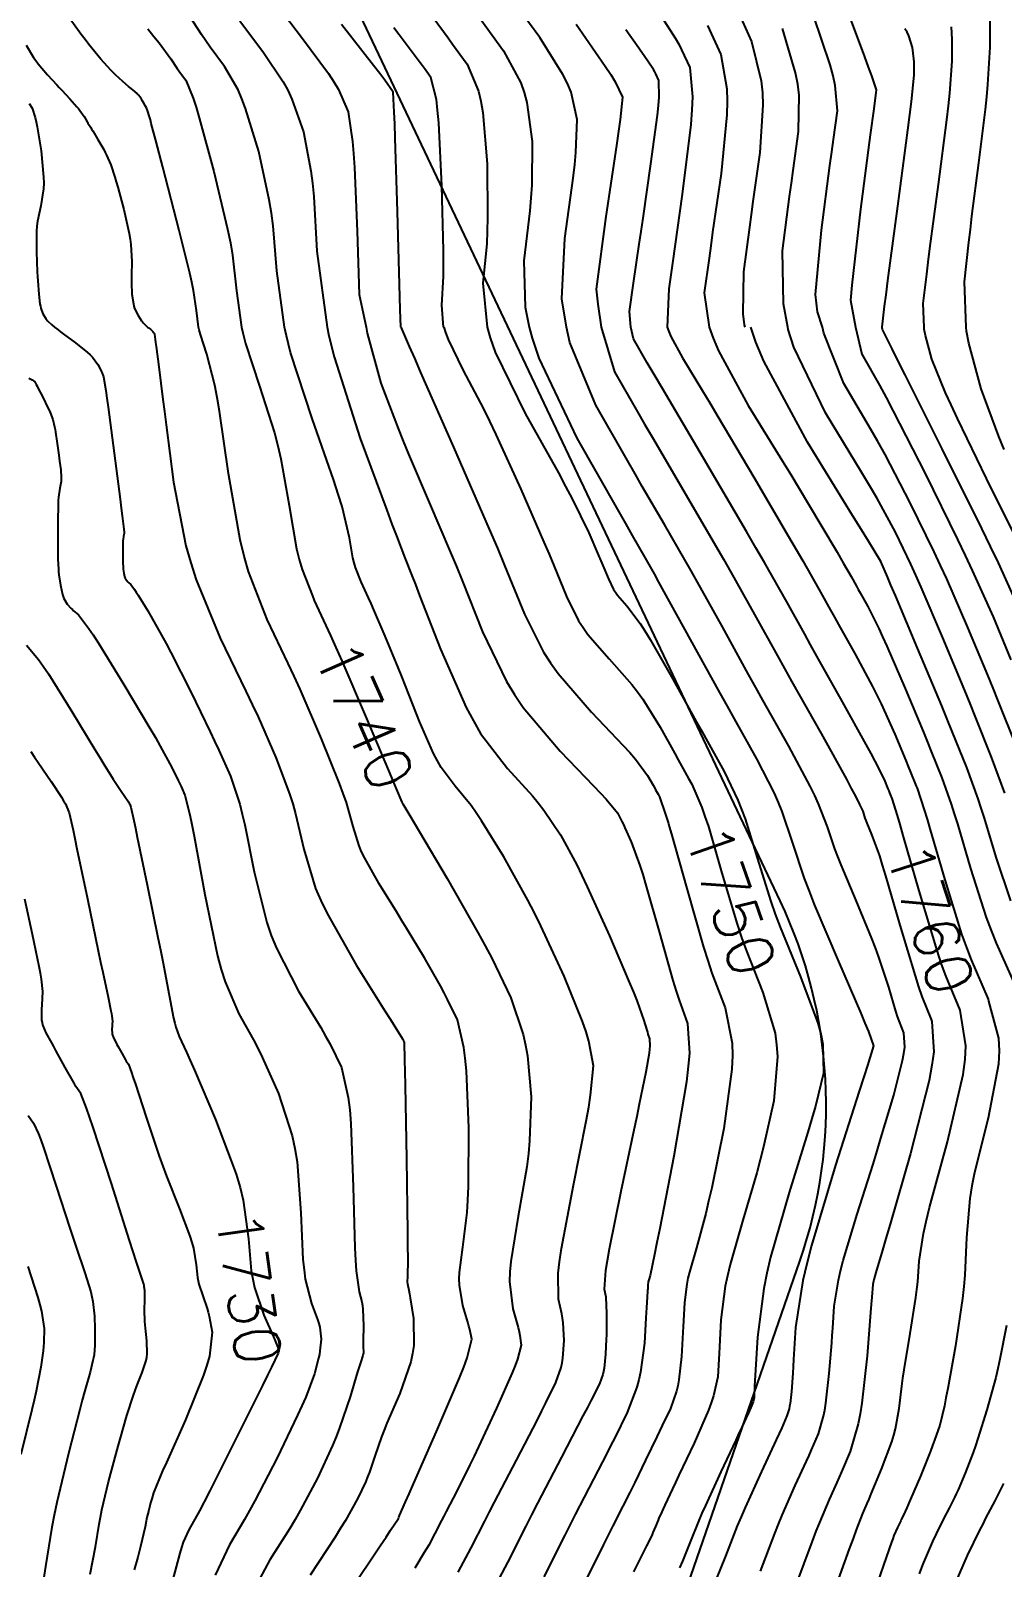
# Model space of a CAD drawing. Header units: metres. Extents: x 837476 to 838477, y 1189012 to 1191014.
# Drawn here: x 837728.9 to 837810.4, y 1189896 to 1190024.8 of the extents above; entities that cross this region are included whole.
import ezdxf

# ---------------------------------------------------------------- set-up
doc = ezdxf.new("R2010")
doc.units = ezdxf.units.M
doc.header["$LTSCALE"] = 0.3
for name, color, linetype in [('COTAS 10', 1, 'Continuous'), ('COTAS INT', 252, 'Continuous'), ('VIA2', 121, 'Continuous')]:
    doc.layers.add(name, color=color, linetype=linetype)
doc.styles.get("Standard").update_dxf_attribs({"font": 'simplex.shx'})

msp = doc.modelspace()

# ---------------------------------------------------------------- linework, layer by layer
at = {"layer": 'COTAS 10'}
for points in [[(837811.537, 1189964.828), (837810.018, 1189968.662), (837809.581, 1189969.742), (837809.138, 1189970.83), (837807.477, 1189974.828), (837805.698, 1189978.894), (837805.18, 1189980.025), (837804.651, 1189981.158), (837802.649, 1189985.271), (837800.532, 1189989.316), (837799.931, 1189990.406), (837799.323, 1189991.484), (837797.075, 1189995.271), (837795.396, 1189999.497), (837795.303, 1190000), (837794.878, 1190001.288), (837794.702, 1190002.722), (837795.21, 1190008.135), (837795.919, 1190013.544), (837796.072, 1190014.702), (837796.207, 1190015.713), (837796.539, 1190018.135), (837796.36, 1190020.249), (837796.172, 1190021.065), (837795.924, 1190021.981), (837794.529, 1190026.124)], [(837738.762, 1190024.996), (837739.264, 1190024.374), (837739.698, 1190023.827), (837740.688, 1190022.476), (837741.206, 1190021.678), (837741.342, 1190021.48), (837741.474, 1190021.291), (837741.924, 1190020.688), (837742.547, 1190019.189), (837742.788, 1190018.434), (837743.058, 1190017.532), (837744.284, 1190013.048), (837745.439, 1190008.202), (837745.665, 1190007.072), (837745.851, 1190006.034), (837746.185, 1190003.048), (837746.603, 1190000), (837746.709, 1189999.521), (837746.937, 1189998.629), (837748.103, 1189995.034), (837749.355, 1189991.134), (837749.638, 1189990.051), (837749.893, 1189988.966), (837750.585, 1189985.034), (837751.218, 1189981.414), (837751.436, 1189980.526), (837751.674, 1189979.687), (837752.536, 1189977.461), (837752.687, 1189977.069), (837754.05, 1189974.159), (837754.507, 1189973.136), (837755, 1189972.019), (837757.069, 1189967.201), (837758.92, 1189962.818), (837759.276, 1189961.975), (837759.564, 1189961.293), (837760.037, 1189960.169), (837760.066, 1189960.104), (837760.074, 1189960.088), (837760.081, 1189960.075), (837760.11, 1189960.037), (837760.698, 1189959.057), (837761.059, 1189958.45), (837761.506, 1189957.696), (837763.834, 1189953.761), (837766.409, 1189949.256), (837767.011, 1189948.142), (837767.565, 1189947.087), (837769.163, 1189943.761), (837770.207, 1189940.698), (837770.411, 1189939.809), (837770.579, 1189938.901), (837770.875, 1189935.473), (837770.742, 1189931.783), (837770.638, 1189930.71), (837770.505, 1189929.615), (837769.784, 1189925.473), (837769.16, 1189921.672), (837769.089, 1189920.791), (837769.061, 1189919.984), (837769.328, 1189917.691), (837769.774, 1189916.124), (837769.86, 1189915.776), (837769.929, 1189915.464), (837770.04, 1189914.648), (837769.725, 1189913.489), (837769.525, 1189912.961), (837769.276, 1189912.343), (837767.97, 1189909.367), (837766.469, 1189906.134), (837766.098, 1189905.354), (837765.746, 1189904.625), (837764.633, 1189902.41), (837763.754, 1189900.719), (837763.548, 1189900.321), (837763.359, 1189899.953), (837762.812, 1189898.874), (837762.287, 1189897.891), (837762.111, 1189897.584), (837761.921, 1189897.261), (837761.126, 1189895.965)], [(837763.518, 1190000), (837763.386, 1190001.833), (837763.521, 1190004.239), (837763.529, 1190005.249), (837763.524, 1190006.408), (837763.398, 1190011.833), (837763.13, 1190017.116), (837763.035, 1190018.186), (837762.93, 1190019.085), (837762.477, 1190020.911), (837761.925, 1190021.675), (837761.758, 1190021.904), (837761.585, 1190022.14), (837760.911, 1190023.059), (837759.804, 1190024.508), (837759.358, 1190025.08)], [(837795.979, 1189893.234), (837797.559, 1189897.579), (837797.877, 1189898.445), (837798.144, 1189899.164), (837798.68, 1189900.545), (837799.042, 1189901.373), (837799.199, 1189901.744), (837799.381, 1189902.177), (837800.244, 1189904.251), (837801.092, 1189906.538), (837801.264, 1189907.105), (837801.41, 1189907.642), (837801.711, 1189909.341), (837801.928, 1189911.225), (837802.02, 1189911.878), (837802.127, 1189912.589), (837802.63, 1189915.634), (837803.107, 1189918.643), (837803.198, 1189919.331), (837803.271, 1189919.956), (837803.383, 1189921.688), (837803.747, 1189924.026), (837803.978, 1189925.032), (837804.266, 1189926.194), (837805.777, 1189931.688), (837807.08, 1189937.341), (837807.237, 1189938.604), (837807.306, 1189939.735), (837806.816, 1189942.727), (837805.642, 1189945.56), (837805.278, 1189946.591), (837804.898, 1189947.729), (837803.387, 1189952.727), (837802.056, 1189957.381), (837801.79, 1189958.3), (837801.567, 1189959.061), (837801.134, 1189960.475), (837800.998, 1189960.814), (837800.945, 1189960.946), (837800.877, 1189961.112), (837800.802, 1189961.293), (837800.475, 1189962.075), (837799.712, 1189963.609), (837799.363, 1189964.264), (837798.954, 1189965.019), (837796.977, 1189968.577), (837794.818, 1189972.427), (837794.294, 1189973.365), (837793.802, 1189974.248), (837792.292, 1189976.977), (837790.431, 1189980.263), (837789.717, 1189981.498), (837788.918, 1189982.873), (837785.315, 1189989.014), (837781.882, 1189994.842), (837781.189, 1189996.021), (837780.608, 1189997.011), (837779.44, 1189999.014), (837779.218, 1190000), (837779.109, 1190001.298), (837779.44, 1190003.679), (837779.933, 1190006.965), (837780.088, 1190008.018), (837780.252, 1190009.133), (837780.914, 1190013.679), (837781.451, 1190017.762), (837781.537, 1190018.586), (837781.596, 1190019.277), (837781.58, 1190020.666), (837781.322, 1190021.233), (837781.227, 1190021.407), (837781.123, 1190021.587), (837780.666, 1190022.297), (837779.71, 1190023.651), (837779.292, 1190024.238), (837778.807, 1190024.917)], [(837763.56, 1190000), (837763.687, 1189999.559), (837763.906, 1189998.95), (837765.149, 1189996.405), (837766.867, 1189993.159), (837767.384, 1189992.108), (837767.921, 1189990.99), (837770.01, 1189986.405), (837771.938, 1189981.974), (837772.374, 1189980.954), (837772.766, 1189980.024), (837773.826, 1189977.412), (837774.851, 1189975.376), (837775.221, 1189974.81), (837775.628, 1189974.242), (837777.412, 1189972.181), (837779.301, 1189970.044), (837779.776, 1189969.429), (837780.229, 1189968.804), (837781.691, 1189966.46), (837782.902, 1189964.263), (837783.198, 1189963.729), (837783.475, 1189963.228), (837784.066, 1189962.171), (837784.334, 1189961.691), (837785.175, 1189959.74), (837785.442, 1189958.978), (837785.724, 1189958.12), (837786.864, 1189954.222), (837788.143, 1189949.935), (837788.511, 1189948.833), (837788.887, 1189947.767), (837790.295, 1189944.222), (837791.315, 1189940.816), (837791.446, 1189939.837), (837791.512, 1189938.844), (837791.2, 1189935.127), (837790.352, 1189931.272), (837790.079, 1189930.191), (837789.79, 1189929.104), (837788.607, 1189925.127), (837787.542, 1189921.404), (837787.326, 1189920.476), (837787.145, 1189919.592), (837786.777, 1189916.775), (837786.649, 1189914.506), (837786.619, 1189913.968), (837786.591, 1189913.469), (837786.508, 1189911.995), (837786.164, 1189910.404), (837785.971, 1189909.832), (837785.735, 1189909.202), (837784.532, 1189906.45), (837783.254, 1189903.747), (837782.971, 1189903.149), (837782.719, 1189902.615), (837782.066, 1189901.229), (837781.673, 1189900.371), (837781.585, 1189900.17), (837781.505, 1189899.986), (837781.292, 1189899.453), (837781.084, 1189898.945), (837781.007, 1189898.776), (837780.922, 1189898.595), (837780.547, 1189897.841), (837779.775, 1189896.312), (837779.44, 1189895.642)], [(837728.568, 1189973.323), (837729.584, 1189972.137), (837729.975, 1189971.583), (837730.413, 1189970.931), (837732.391, 1189967.763), (837734.311, 1189964.579), (837734.712, 1189963.917), (837735.058, 1189963.352), (837735.837, 1189962.104), (837736.238, 1189961.502), (837736.346, 1189961.343), (837736.451, 1189961.187), (837736.819, 1189960.653), (837737.115, 1189960.203), (837737.176, 1189960.101), (837737.227, 1189960.009), (837737.335, 1189959.756), (837737.573, 1189958.641), (837737.706, 1189958.005), (837737.868, 1189957.227), (837738.698, 1189953.238), (837739.598, 1189948.832), (837739.805, 1189947.792), (837739.994, 1189946.83), (837740.524, 1189944.005), (837740.904, 1189942.062), (837740.999, 1189941.656), (837741.089, 1189941.307), (837741.377, 1189940.524), (837742.001, 1189939.208), (837742.303, 1189938.524), (837742.662, 1189937.701), (837744.426, 1189933.573), (837745.727, 1189930.1), (837746.146, 1189928.977), (837746.478, 1189927.859), (837746.746, 1189926.809), (837747.193, 1189923.573), (837747.414, 1189920.888), (837747.54, 1189920.184), (837747.694, 1189919.498), (837748.484, 1189917.163), (837749.267, 1189915.362), (837749.416, 1189915.011), (837749.537, 1189914.725), (837749.726, 1189914.229), (837749.719, 1189914.144), (837749.714, 1189914.117), (837749.708, 1189914.089), (837749.679, 1189913.975), (837749.122, 1189912.817), (837748.783, 1189912.13), (837748.365, 1189911.284), (837746.192, 1189906.909), (837743.94, 1189902.431), (837743.473, 1189901.522), (837743.074, 1189900.755), (837742.198, 1189899.178), (837741.723, 1189898.135), (837741.577, 1189897.705), (837741.425, 1189897.213), (837740.822, 1189894.929)]]:
    msp.add_lwpolyline(points, dxfattribs=at)
at = {"layer": 'COTAS INT'}
for points in [[(837749.053, 1190027.718), (837751.707, 1190024.189), (837753.883, 1190021.249), (837754.333, 1190020.555), (837754.716, 1190019.914), (837755.55, 1190018.032), (837755.909, 1190015.56), (837755.993, 1190014.547), (837756.071, 1190013.392), (837756.297, 1190008.032), (837756.466, 1190002.73), (837757.048, 1190000), (837757.136, 1189999.488), (837758.265, 1189995.29), (837759.715, 1189991.512), (837760.148, 1189990.435), (837760.596, 1189989.344), (837762.329, 1189985.29), (837764.123, 1189981.109), (837764.609, 1189979.938), (837765.09, 1189978.761), (837766.791, 1189974.462), (837768.804, 1189970.289), (837769.483, 1189969.192), (837770.214, 1189968.121), (837773.294, 1189964.462), (837776.113, 1189961.539), (837776.68, 1189960.932), (837777.155, 1189960.412), (837778.098, 1189959.266), (837778.484, 1189958.546), (837778.607, 1189958.295), (837778.737, 1189958.022), (837779.266, 1189956.849), (837779.978, 1189954.876), (837780.223, 1189954.098), (837780.49, 1189953.22), (837781.628, 1189949.211), (837782.762, 1189945.21), (837783.027, 1189944.337), (837783.27, 1189943.566), (837783.969, 1189941.628), (837784.136, 1189939.146), (837784.043, 1189938.031), (837783.891, 1189936.732), (837782.839, 1189930.498), (837781.653, 1189924.437), (837781.416, 1189923.247), (837781.219, 1189922.268), (837780.835, 1189920.498), (837780.732, 1189920.136), (837780.711, 1189920.046), (837780.694, 1189919.96), (837780.658, 1189919.687), (837780.641, 1189919.387), (837780.635, 1189919.284), (837780.629, 1189919.173), (837780.603, 1189918.701), (837780.549, 1189917.784), (837780.525, 1189917.393), (837780.497, 1189916.942), (837780.367, 1189914.816), (837780.05, 1189912.396), (837779.905, 1189911.759), (837779.736, 1189911.137), (837778.918, 1189909.011), (837777.874, 1189906.886), (837777.562, 1189906.264), (837777.239, 1189905.628), (837774.569, 1189900.455), (837774.137, 1189899.608), (837773.689, 1189898.723), (837771.934, 1189895.222)], [(837790.104, 1189895.721), (837791.286, 1189898.859), (837791.603, 1189899.653), (837791.915, 1189900.413), (837793.005, 1189902.889), (837793.95, 1189904.93), (837794.17, 1189905.418), (837794.373, 1189905.871), (837794.959, 1189907.228), (837795.382, 1189908.691), (837795.483, 1189909.213), (837795.577, 1189909.784), (837795.855, 1189912.267), (837796.06, 1189914.846), (837796.107, 1189915.477), (837796.15, 1189916.073), (837796.269, 1189917.928), (837796.62, 1189920.095), (837796.809, 1189920.888), (837797.037, 1189921.764), (837798.193, 1189925.623), (837799.525, 1189929.836), (837799.864, 1189930.935), (837800.191, 1189932.005), (837801.264, 1189935.623), (837801.996, 1189938.509), (837802.107, 1189939.117), (837802.179, 1189939.641), (837802.107, 1189940.843), (837801.713, 1189941.829), (837801.581, 1189942.217), (837801.439, 1189942.655), (837800.843, 1189944.652), (837800.023, 1189947.179), (837799.739, 1189947.952), (837799.431, 1189948.756), (837798.113, 1189951.921), (837796.845, 1189954.922), (837796.569, 1189955.621), (837796.324, 1189956.264), (837795.71, 1189958.113), (837794.966, 1189960.047), (837794.639, 1189960.744), (837794.261, 1189961.511), (837792.46, 1189964.863), (837790.304, 1189968.713), (837789.703, 1189969.794), (837789.099, 1189970.881), (837786.902, 1189974.863), (837784.811, 1189978.629), (837784.275, 1189979.58), (837783.757, 1189980.492), (837782.039, 1189983.458), (837780.185, 1189986.64), (837779.581, 1189987.687), (837778.938, 1189988.808), (837776.285, 1189993.458), (837774.119, 1189998.715), (837773.831, 1190000), (837773.44, 1190002.382), (837773.699, 1190007.414), (837774.397, 1190012.48), (837774.525, 1190013.621), (837774.624, 1190014.648), (837774.743, 1190017.414), (837774.22, 1190019.697), (837773.914, 1190020.42), (837773.538, 1190021.182), (837771.594, 1190024.265), (837769.016, 1190027.83)], [(837764.759, 1189895.612), (837765.853, 1189897.657), (837766.99, 1189899.902), (837767.383, 1189900.668), (837767.811, 1189901.497), (837769.643, 1189905.015), (837771.4, 1189908.405), (837771.782, 1189909.153), (837772.118, 1189909.819), (837772.953, 1189911.536), (837773.384, 1189912.791), (837773.465, 1189913.165), (837773.53, 1189913.551), (837773.627, 1189915.041), (837773.549, 1189916.527), (837773.503, 1189916.91), (837773.448, 1189917.281), (837773.16, 1189918.52), (837773.137, 1189920.689), (837773.249, 1189921.647), (837773.411, 1189922.759), (837774.421, 1189928.067), (837775.496, 1189933.445), (837775.699, 1189934.601), (837775.861, 1189935.613), (837776.104, 1189938.067), (837775.711, 1189940.143), (837775.471, 1189940.916), (837775.175, 1189941.775), (837773.633, 1189945.596), (837771.697, 1189949.796), (837771.152, 1189950.894), (837770.603, 1189951.965), (837768.589, 1189955.596), (837766.722, 1189958.602), (837766.266, 1189959.277), (837765.836, 1189959.884), (837764.505, 1189961.512), (837763.34, 1189963.066), (837763.016, 1189963.627), (837762.691, 1189964.245), (837761.512, 1189966.949), (837760.352, 1189969.914), (837760.039, 1189970.696), (837759.73, 1189971.461), (837758.645, 1189974.082), (837757.688, 1189976.31), (837757.46, 1189976.826), (837757.249, 1189977.299), (837756.619, 1189978.645), (837756.15, 1189979.855), (837756.04, 1189980.243), (837755.939, 1189980.654), (837755.647, 1189982.327), (837755.023, 1189984.97), (837754.714, 1189985.991), (837754.345, 1189987.138), (837752.519, 1189992.327), (837750.718, 1189997.882), (837750.365, 1189999.259), (837750.201, 1190000), (837749.555, 1190004.709), (837749.258, 1190008.487), (837749.108, 1190009.564), (837748.929, 1190010.655), (837748.039, 1190014.709), (837746.944, 1190018.326), (837746.636, 1190019.141), (837746.325, 1190019.876), (837745.185, 1190021.855), (837743.972, 1190023.478), (837743.615, 1190023.988), (837743.25, 1190024.523), (837741.855, 1190026.673)], [(837762.029, 1190026.812), (837763.531, 1190024.766), (837763.915, 1190024.239), (837764.287, 1190023.729), (837765.516, 1190022.029), (837766.466, 1190019.784), (837766.661, 1190018.931), (837766.827, 1190017.976), (837767.18, 1190013.693), (837767.224, 1190009.154), (837767.194, 1190008.04), (837767.146, 1190006.986), (837766.824, 1190003.693), (837767.175, 1190000), (837767.431, 1189999.112), (837767.871, 1189997.884), (837770.375, 1189992.755), (837773.152, 1189987.77), (837773.764, 1189986.633), (837774.307, 1189985.602), (837775.702, 1189982.755), (837776.532, 1189980.849), (837776.719, 1189980.41), (837776.888, 1189980.01), (837777.344, 1189978.886), (837777.785, 1189978.011), (837777.944, 1189977.767), (837778.119, 1189977.523), (837778.886, 1189976.636), (837780.009, 1189975.153), (837780.409, 1189974.533), (837780.847, 1189973.822), (837782.748, 1189970.498), (837784.716, 1189966.927), (837785.196, 1189966.06), (837785.648, 1189965.246), (837787.042, 1189962.748), (837788.204, 1189960.33), (837788.508, 1189959.567), (837788.804, 1189958.763), (837789.813, 1189955.519), (837790.955, 1189951.85), (837791.336, 1189950.778), (837791.745, 1189949.682), (837793.457, 1189945.519), (837794.905, 1189941.651), (837795.148, 1189940.74), (837795.322, 1189939.899), (837795.381, 1189937.442), (837794.701, 1189934.69), (837794.411, 1189933.663), (837794.075, 1189932.522), (837792.493, 1189927.442), (837790.947, 1189922.037), (837790.634, 1189920.69), (837790.371, 1189919.408), (837789.837, 1189915.319), (837789.605, 1189911.221), (837789.552, 1189910.275), (837789.471, 1189909.903), (837789.426, 1189909.769), (837789.371, 1189909.622), (837789.09, 1189908.979), (837788.523, 1189907.774), (837788.287, 1189907.273), (837788.018, 1189906.7), (837786.763, 1189904.023), (837785.476, 1189901.215), (837785.187, 1189900.558), (837784.927, 1189899.954), (837784.23, 1189898.209), (837783.547, 1189896.547), (837783.296, 1189895.995)], [(837787.821, 1190027.299), (837789.349, 1190023.941), (837790.154, 1190020.636), (837790.256, 1190019.643), (837790.304, 1190018.617), (837790.04, 1190014.632), (837789.459, 1190010.541), (837789.308, 1190009.448), (837789.16, 1190008.373), (837788.661, 1190004.632), (837788.605, 1190001.123), (837788.737, 1190000.194), (837788.779, 1190000)], [(837797.119, 1190027.216), (837798.808, 1190022.654), (837799.13, 1190021.776), (837799.387, 1190021.064), (837799.789, 1190019.886), (837799.581, 1190018.299), (837799.298, 1190016.13), (837798.485, 1190009.886), (837797.75, 1190003.521), (837797.643, 1190002.245), (837798.071, 1190000), (837798.599, 1189997.734), (837800.077, 1189995.121), (837800.621, 1189994.101), (837801.224, 1189992.952), (837803.886, 1189987.734), (837806.612, 1189982.203), (837807.254, 1189980.858), (837807.847, 1189979.594), (837809.585, 1189975.699), (837811.067, 1189972.116)], [(837755.724, 1189894.118), (837758.227, 1189897.842), (837758.709, 1189898.561), (837759.099, 1189899.145), (837759.746, 1189900.127), (837759.791, 1189900.225), (837759.813, 1189900.279), (837759.845, 1189900.373), (837760.338, 1189901.51), (837760.64, 1189902.194), (837761.013, 1189903.037), (837762.955, 1189907.418), (837764.873, 1189911.903), (837765.23, 1189912.813), (837765.512, 1189913.579), (837765.903, 1189915.148), (837765.727, 1189915.964), (837765.652, 1189916.257), (837765.565, 1189916.578), (837765.155, 1189917.976), (837764.858, 1189919.692), (837764.843, 1189920.214), (837764.857, 1189920.756), (837765.147, 1189922.879), (837765.515, 1189925.785), (837765.578, 1189926.819), (837765.623, 1189927.953), (837765.646, 1189932.879), (837765.446, 1189937.66), (837765.352, 1189938.701), (837765.24, 1189939.621), (837764.693, 1189941.927), (837763.869, 1189943.64), (837763.582, 1189944.186), (837763.269, 1189944.764), (837761.927, 1189947.112), (837760.428, 1189949.618), (837760.017, 1189950.295), (837759.608, 1189950.966), (837758.143, 1189953.328), (837756.923, 1189955.476), (837756.668, 1189956.011), (837756.449, 1189956.52), (837755.957, 1189958.143), (837755.394, 1189960.155), (837755.13, 1189960.909), (837754.819, 1189961.748), (837753.306, 1189965.493), (837751.502, 1189969.643), (837751.008, 1189970.739), (837750.516, 1189971.811), (837748.755, 1189975.493), (837747.197, 1189979.518), (837746.832, 1189980.808), (837746.496, 1189982.174), (837745.522, 1189987.74), (837744.763, 1189992.962), (837744.562, 1189994.11), (837744.365, 1189995.13), (837743.687, 1189997.74), (837743.157, 1189999.376), (837743.053, 1189999.782), (837743.004, 1190000), (837742.814, 1190001.387), (837742.576, 1190003.076), (837742.437, 1190003.757), (837742.267, 1190004.531), (837741.387, 1190008.094), (837739.999, 1190013.419), (837739.422, 1190015.633), (837739.041, 1190017.075), (837738.961, 1190017.37), (837738.891, 1190017.62), (837738.732, 1190018.143), (837738.631, 1190018.377), (837738.564, 1190018.511), (837738.421, 1190018.761), (837738.276, 1190018.996), (837738.24, 1190019.054), (837738.205, 1190019.108), (837738.096, 1190019.279), (837737.969, 1190019.441), (837737.923, 1190019.491), (837737.874, 1190019.541), (837737.656, 1190019.741), (837737.353, 1190019.997), (837737.248, 1190020.084), (837737.135, 1190020.178), (837736.653, 1190020.576), (837736.042, 1190021.136), (837735.848, 1190021.333), (837735.642, 1190021.547), (837734.807, 1190022.473), (837733.808, 1190023.696), (837733.498, 1190024.098), (837733.174, 1190024.528), (837731.885, 1190026.311)], [(837746.47, 1190025.666), (837748.446, 1190023.022), (837750.104, 1190020.562), (837750.484, 1190019.848), (837750.83, 1190019.12), (837751.795, 1190016.37), (837752.419, 1190013.108), (837752.551, 1190012.056), (837752.664, 1190010.939), (837752.926, 1190006.37), (837753.768, 1190000), (837753.926, 1189999.255), (837754.358, 1189997.516), (837756.556, 1189990.65), (837758.769, 1189984.661), (837759.21, 1189983.474), (837759.578, 1189982.493), (837760.286, 1189980.65), (837760.88, 1189979.165), (837761.176, 1189978.409), (837761.528, 1189977.503), (837763.273, 1189972.987), (837765.422, 1189968.112), (837766.03, 1189966.98), (837766.642, 1189965.943), (837768.899, 1189962.987), (837770.975, 1189960.712), (837771.473, 1189960.104), (837771.938, 1189959.507), (837773.344, 1189957.431), (837774.694, 1189954.91), (837775.125, 1189954.032), (837775.58, 1189953.076), (837777.431, 1189948.972), (837779.1, 1189945.077), (837779.44, 1189944.252), (837779.729, 1189943.537), (837780.331, 1189941.872), (837780.561, 1189941.059), (837780.615, 1189940.881), (837780.664, 1189940.725), (837780.806, 1189940.331), (837780.825, 1189939.746), (837780.796, 1189939.47), (837780.753, 1189939.143), (837780.476, 1189937.548), (837779.93, 1189934.846), (837779.718, 1189933.822), (837779.479, 1189932.678), (837778.396, 1189927.548), (837777.417, 1189922.694), (837777.243, 1189921.724), (837777.112, 1189920.916), (837776.992, 1189919.349), (837777.119, 1189918.694), (837777.144, 1189918.462), (837777.165, 1189918.207), (837777.202, 1189917.101), (837777.194, 1189915.847), (837777.185, 1189915.499), (837777.174, 1189915.15), (837777.113, 1189913.888), (837776.986, 1189912.737), (837776.933, 1189912.459), (837776.873, 1189912.198), (837776.594, 1189911.402), (837775.907, 1189910.047), (837775.591, 1189909.433), (837775.219, 1189908.716), (837773.42, 1189905.266), (837771.413, 1189901.403), (837770.911, 1189900.426), (837770.432, 1189899.489), (837768.893, 1189896.439), (837767.231, 1189893.332)], [(837759.95, 1190000), (837759.906, 1190001.478), (837759.845, 1190003.584), (837759.667, 1190009.693), (837759.477, 1190015.844), (837759.436, 1190017.039), (837759.399, 1190018.013), (837759.305, 1190019.693), (837758.602, 1190020.707), (837758.181, 1190021.262), (837757.662, 1190021.936), (837754.968, 1190025.356)], [(837766.649, 1190025.784), (837768.555, 1190023.147), (837770.002, 1190020.483), (837770.288, 1190019.675), (837770.524, 1190018.837), (837770.962, 1190015.553), (837770.924, 1190011.901), (837770.859, 1190010.83), (837770.772, 1190009.733), (837770.262, 1190005.553), (837770.377, 1190001.667), (837770.705, 1190000), (837770.951, 1189999.059), (837771.505, 1189997.402), (837774.708, 1189990.681), (837778.103, 1189984.707), (837778.777, 1189983.521), (837779.337, 1189982.538), (837780.401, 1189980.681), (837781.176, 1189979.302), (837781.553, 1189978.622), (837782.001, 1189977.811), (837784.207, 1189973.805), (837786.679, 1189969.321), (837787.295, 1189968.208), (837787.881, 1189967.152), (837789.751, 1189963.805), (837791.232, 1189960.92), (837791.574, 1189960.155), (837791.885, 1189959.405), (837792.761, 1189956.816), (837793.768, 1189953.765), (837794.161, 1189952.724), (837794.604, 1189951.597), (837796.62, 1189946.816), (837798.495, 1189942.486), (837798.849, 1189941.643), (837799.133, 1189940.955), (837799.561, 1189939.757), (837799.051, 1189938.108), (837798.742, 1189937.135), (837798.361, 1189935.939), (837796.379, 1189929.757), (837794.371, 1189923.018), (837793.973, 1189921.471), (837793.644, 1189920.062), (837793.025, 1189916.127), (837792.868, 1189913.462), (837792.83, 1189912.854), (837792.794, 1189912.303), (837792.684, 1189910.782), (837792.57, 1189909.764), (837792.531, 1189909.53), (837792.49, 1189909.316), (837792.316, 1189908.716), (837791.87, 1189907.719), (837791.656, 1189907.255), (837791.404, 1189906.709), (837790.167, 1189904.061), (837788.8, 1189901.038), (837788.466, 1189900.256), (837788.15, 1189899.499), (837787.167, 1189896.965), (837786.01, 1189894.149)], [(837774.634, 1190025.383), (837777.073, 1190021.881), (837777.54, 1190021.164), (837777.917, 1190020.557), (837778.525, 1190019.274), (837778.324, 1190017.395), (837778.19, 1190016.412), (837778.023, 1190015.227), (837777.137, 1190009.274), (837776.331, 1190003.189), (837776.458, 1190001.935), (837776.742, 1190000), (837777.863, 1189996.236), (837779.773, 1189992.909), (837780.385, 1189991.854), (837781.034, 1189990.741), (837783.677, 1189986.236), (837786.337, 1189981.683), (837786.996, 1189980.539), (837787.621, 1189979.446), (837789.597, 1189975.92), (837791.52, 1189972.442), (837792.111, 1189971.379), (837792.728, 1189970.274), (837795.168, 1189965.92), (837797.29, 1189962.101), (837797.705, 1189961.332), (837798.046, 1189960.689), (837798.388, 1189959.975), (837798.658, 1189959.41), (837798.85, 1189958.832), (837798.927, 1189958.631), (837799.013, 1189958.412), (837799.41, 1189957.474), (837800.055, 1189955.663), (837800.299, 1189954.895), (837800.57, 1189954.01), (837801.785, 1189949.849), (837803.046, 1189945.621), (837803.347, 1189944.694), (837803.627, 1189943.872), (837804.397, 1189941.949), (837804.462, 1189941.785), (837804.613, 1189939.24), (837804.461, 1189938.13), (837804.226, 1189936.843), (837802.677, 1189930.733), (837800.955, 1189924.785), (837800.61, 1189923.6), (837800.323, 1189922.616), (837799.764, 1189920.733), (837799.614, 1189920.23), (837799.584, 1189920.116), (837799.559, 1189920.012), (837799.513, 1189919.73), (837799.431, 1189918.685), (837799.384, 1189918.1), (837799.326, 1189917.388), (837799.027, 1189913.753), (837798.583, 1189909.805), (837798.435, 1189908.896), (837798.274, 1189908.067), (837797.601, 1189905.74), (837796.877, 1189904.024), (837796.685, 1189903.581), (837796.496, 1189903.152), (837795.843, 1189901.717), (837795.03, 1189899.789), (837794.74, 1189899.049), (837794.422, 1189898.219), (837793.041, 1189894.478)], [(837781.758, 1190026.062), (837782.965, 1190024.189), (837783.239, 1190023.713), (837783.488, 1190023.255), (837784.17, 1190021.758), (837784.385, 1190019.291), (837784.34, 1190018.222), (837784.249, 1190016.986), (837783.542, 1190011.13), (837782.711, 1190005.37), (837782.543, 1190004.194), (837782.401, 1190003.201), (837782.272, 1190000), (837782.4, 1189999.639), (837782.577, 1189999.22), (837783.557, 1189997.425), (837785.232, 1189994.665), (837785.846, 1189993.638), (837786.526, 1189992.496), (837789.528, 1189987.425), (837792.451, 1189982.447), (837793.082, 1189981.365), (837793.635, 1189980.411), (837794.987, 1189978.034), (837795.969, 1189976.259), (837796.289, 1189975.685), (837796.63, 1189975.075), (837798.034, 1189972.571), (837799.478, 1189969.88), (837799.845, 1189969.151), (837800.196, 1189968.429), (837801.345, 1189965.883), (837802.273, 1189963.666), (837802.485, 1189963.152), (837802.678, 1189962.682), (837803.151, 1189961.507), (837803.215, 1189961.345), (837803.821, 1189959.527), (837804.058, 1189958.754), (837804.325, 1189957.863), (837805.539, 1189953.669), (837806.953, 1189949.12), (837807.347, 1189948.004), (837807.741, 1189946.951), (837809.171, 1189943.669), (837809.217, 1189943.5), (837810.044, 1189940.388), (837810.088, 1189939.336), (837810.046, 1189938.221), (837809.176, 1189933.674), (837808.027, 1189929.127), (837807.809, 1189928.011), (837807.634, 1189926.958), (837807.363, 1189923.674), (837807.228, 1189920.533), (837807.139, 1189919.569), (837807.028, 1189918.566), (837806.438, 1189914.603), (837805.789, 1189911.01), (837805.639, 1189910.239), (837805.503, 1189909.566), (837805.12, 1189907.942), (837804.69, 1189906.686), (837804.524, 1189906.244), (837804.337, 1189905.762), (837803.491, 1189903.68), (837802.675, 1189901.74), (837802.507, 1189901.346), (837802.365, 1189901.015), (837802.059, 1189900.341), (837801.897, 1189900.03), (837801.845, 1189899.928), (837801.791, 1189899.819), (837801.569, 1189899.37), (837801.278, 1189898.685), (837801.18, 1189898.428), (837801.074, 1189898.142), (837800.63, 1189896.864), (837799.928, 1189894.839)], [(837785.654, 1190025.277), (837786.759, 1190022.849), (837787.27, 1190019.963), (837787.298, 1190018.933), (837787.277, 1190017.802), (837786.791, 1190012.881), (837786.085, 1190007.955), (837785.925, 1190006.821), (837785.781, 1190005.787), (837785.387, 1190002.881), (837785.794, 1190000), (837786.121, 1189999.079), (837786.572, 1189998.011), (837789.073, 1189993.433), (837791.941, 1189988.771), (837792.625, 1189987.65), (837793.26, 1189986.602), (837795.158, 1189983.433), (837796.51, 1189981.131), (837796.801, 1189980.631), (837797.057, 1189980.19), (837797.682, 1189979.091), (837798.136, 1189978.27), (837798.284, 1189978.005), (837798.442, 1189977.723), (837799.091, 1189976.565), (837800.003, 1189974.741), (837800.327, 1189974.038), (837800.681, 1189973.25), (837802.216, 1189969.69), (837803.744, 1189966.039), (837804.094, 1189965.192), (837804.412, 1189964.418), (837805.295, 1189962.216), (837806.074, 1189959.994), (837806.326, 1189959.207), (837806.593, 1189958.345), (837807.691, 1189954.611), (837809.009, 1189950.51), (837809.415, 1189949.417), (837809.84, 1189948.342), (837811.525, 1189944.611)], [(837811.528, 1189982.315), (837809.048, 1189987.313), (837806.594, 1189992.332), (837806.064, 1189993.47), (837805.599, 1189994.5), (837804.461, 1189997.313), (837803.916, 1189999.307), (837803.825, 1189999.819), (837803.801, 1190000), (837803.738, 1190001.964), (837804.023, 1190004.433), (837804.15, 1190005.445), (837804.299, 1190006.601), (837805.008, 1190011.964), (837805.701, 1190017.376), (837805.838, 1190018.562), (837805.951, 1190019.614), (837806.162, 1190022.286), (837806.153, 1190024.115), (837806.127, 1190024.636), (837806.092, 1190025.162)], [(837810.516, 1189989.739), (837810.07, 1189990.827), (837808.592, 1189994.826), (837807.542, 1189998.665), (837807.366, 1189999.652), (837807.32, 1190000), (837807.2, 1190003.782), (837807.557, 1190007.117), (837807.682, 1190008.173), (837807.818, 1190009.286), (837808.4, 1190013.782), (837808.944, 1190018.23), (837809.055, 1190019.312), (837809.149, 1190020.33), (837809.347, 1190023.467), (837809.333, 1190026.242)], [(837810.58, 1189960.928), (837809.456, 1189963.957), (837808.095, 1189967.376), (837807.663, 1189968.436), (837807.208, 1189969.545), (837805.368, 1189973.957), (837803.548, 1189978.194), (837803.106, 1189979.191), (837802.69, 1189980.113), (837801.411, 1189982.808), (837799.84, 1189985.679), (837799.241, 1189986.712), (837798.57, 1189987.848), (837795.552, 1189992.808), (837792.878, 1189998.316), (837792.424, 1189999.798), (837792.378, 1190000), (837792.017, 1190001.937), (837791.936, 1190006.384), (837792.539, 1190010.959), (837792.69, 1190012.075), (837792.833, 1190013.127), (837793.29, 1190016.384), (837793.332, 1190019.433), (837793.214, 1190020.354), (837793.039, 1190021.308), (837791.939, 1190025.033)], [(837811.693, 1189976.569), (837810.028, 1189980.233), (837809.378, 1189981.593), (837808.646, 1189983.102), (837805.323, 1189989.801), (837802.211, 1189996.004), (837801.612, 1189997.201), (837801.128, 1189998.173), (837800.33, 1189999.801), (837800.29, 1189999.949), (837800.283, 1189999.987), (837800.281, 1190000), (837800.489, 1190001.748), (837800.619, 1190002.718), (837800.78, 1190003.917), (837801.617, 1190010.145), (837802.457, 1190016.521), (837802.62, 1190017.813), (837802.752, 1190018.898), (837802.978, 1190021.105), (837802.973, 1190021.989), (837802.961, 1190022.24), (837802.944, 1190022.494), (837802.84, 1190023.437), (837802.527, 1190024.43), (837802.378, 1190024.716), (837802.201, 1190025.006)], [(837728.545, 1190023.623), (837729.174, 1190022.606), (837729.364, 1190022.336), (837729.562, 1190022.071), (837730.336, 1190021.156), (837731.123, 1190020.308), (837731.329, 1190020.086), (837731.53, 1190019.87), (837732.213, 1190019.133), (837732.79, 1190018.477), (837732.925, 1190018.312), (837733.048, 1190018.154), (837733.402, 1190017.641), (837733.638, 1190017.252), (837733.687, 1190017.172), (837733.729, 1190017.103), (837733.965, 1190016.723), (837734.038, 1190016.604), (837734.127, 1190016.46), (837734.569, 1190015.739), (837735.06, 1190014.879), (837735.18, 1190014.647), (837735.292, 1190014.418), (837735.64, 1190013.615), (837735.993, 1190012.559), (837736.108, 1190012.171), (837736.232, 1190011.742), (837736.745, 1190009.845), (837737.19, 1190007.858), (837737.271, 1190007.371), (837737.333, 1190006.913), (837737.406, 1190005.486), (837737.38, 1190004.312), (837737.38, 1190004.012), (837737.383, 1190003.723), (837737.421, 1190002.771), (837737.534, 1190001.96), (837737.584, 1190001.761), (837737.643, 1190001.572), (837737.925, 1190000.979), (837738.225, 1190000.532), (837738.296, 1190000.435), (837738.361, 1190000.35), (837738.72, 1190000), (837738.754, 1189999.972), (837738.799, 1189999.937), (837738.965, 1189999.812), (837739.108, 1189999.699), (837739.139, 1189999.67), (837739.166, 1189999.643), (837739.231, 1189999.557), (837739.266, 1189999.487), (837739.274, 1189999.47), (837739.28, 1189999.455), (837739.298, 1189999.409), (837739.36, 1189998.967), (837739.395, 1189998.702), (837739.438, 1189998.375), (837739.657, 1189996.68), (837740.012, 1189993.919), (837740.141, 1189992.92), (837740.283, 1189991.82), (837740.907, 1189987), (837741.94, 1189981.658), (837742.34, 1189980.229), (837742.789, 1189978.821), (837744.823, 1189973.916), (837746.973, 1189969.484), (837747.494, 1189968.375), (837747.984, 1189967.316), (837749.488, 1189963.916), (837750.633, 1189960.873), (837750.896, 1189960.039), (837751.136, 1189959.208), (837751.81, 1189956.238), (837752.806, 1189952.95), (837753.25, 1189951.919), (837753.767, 1189950.835), (837756.238, 1189946.485), (837758.621, 1189942.688), (837759.082, 1189941.953), (837759.457, 1189941.355), (837760.092, 1189940.339), (837760.156, 1189940.227), (837760.171, 1189940.199), (837760.184, 1189940.173), (837760.223, 1189940.092), (837760.272, 1189938.544), (837760.292, 1189937.594), (837760.314, 1189936.418), (837760.417, 1189930.285), (837760.505, 1189924.123), (837760.517, 1189922.928), (837760.525, 1189921.955), (837760.51, 1189920.285), (837760.481, 1189920.075), (837760.48, 1189920.021), (837760.481, 1189919.969), (837760.511, 1189919.799), (837760.616, 1189919.256), (837760.665, 1189918.969), (837760.723, 1189918.623), (837761.004, 1189916.88), (837761.035, 1189914.623), (837760.934, 1189913.953), (837760.786, 1189913.262), (837759.858, 1189910.606), (837758.786, 1189908.106), (837758.547, 1189907.514), (837758.333, 1189906.965), (837757.772, 1189905.348), (837757.313, 1189903.996), (837757.165, 1189903.615), (837757.007, 1189903.232), (837756.357, 1189901.823), (837755.309, 1189899.967), (837754.9, 1189899.301), (837754.439, 1189898.57), (837752.342, 1189895.383)], [(837728.799, 1190018.732), (837729.063, 1190018.345), (837729.311, 1190017.573), (837729.389, 1190017.216), (837729.471, 1190016.797), (837729.801, 1190014.768), (837730.015, 1190012.582), (837730.024, 1190012.065), (837730.01, 1190011.586), (837729.78, 1190010.173), (837729.495, 1190008.874), (837729.447, 1190008.466), (837729.413, 1190008.037), (837729.404, 1190006.317), (837729.483, 1190004.643), (837729.505, 1190004.244), (837729.528, 1190003.873), (837729.608, 1190002.766), (837729.71, 1190001.948), (837729.746, 1190001.759), (837729.786, 1190001.586), (837729.957, 1190001.098), (837730.187, 1190000.728), (837730.264, 1190000.629), (837730.346, 1190000.532), (837730.689, 1190000.193), (837730.929, 1190000), (837731.227, 1189999.761), (837731.432, 1189999.604), (837731.661, 1189999.431), (837732.692, 1189998.674), (837733.704, 1189997.873), (837733.921, 1189997.673), (837734.111, 1189997.482), (837734.572, 1189996.872), (837734.817, 1189996.377), (837734.871, 1189996.26), (837734.919, 1189996.15), (837735.042, 1189995.824), (837735.229, 1189994.678), (837735.317, 1189994.052), (837735.421, 1189993.292), (837735.925, 1189989.429), (837736.42, 1189985.57), (837736.518, 1189984.812), (837736.598, 1189984.189), (837736.744, 1189983.059), (837736.761, 1189982.816), (837736.759, 1189982.752), (837736.755, 1189982.69), (837736.718, 1189982.474), (837736.674, 1189982.186), (837736.666, 1189982.077), (837736.659, 1189981.955), (837736.649, 1189981.411), (837736.65, 1189980.846), (837736.651, 1189980.711), (837736.651, 1189980.585), (837736.655, 1189980.209), (837736.67, 1189979.89), (837736.678, 1189979.8), (837736.687, 1189979.71), (837736.731, 1189979.378), (837736.798, 1189979.08), (837736.821, 1189979.011), (837736.845, 1189978.949), (837736.95, 1189978.771), (837737.076, 1189978.634), (837737.115, 1189978.597), (837737.155, 1189978.56), (837737.311, 1189978.43), (837737.635, 1189978.01), (837737.78, 1189977.791), (837737.949, 1189977.527), (837738.762, 1189976.204), (837739.901, 1189974.18), (837740.276, 1189973.475), (837740.677, 1189972.708), (837742.34, 1189969.412), (837743.966, 1189966.073), (837744.343, 1189965.278), (837744.688, 1189964.54), (837745.67, 1189962.34), (837746.447, 1189959.997), (837746.663, 1189959.168), (837746.879, 1189958.261), (837747.663, 1189954.333), (837748.712, 1189950.1), (837749.096, 1189949), (837749.52, 1189947.931), (837751.388, 1189944.333), (837753.236, 1189941.287), (837753.647, 1189940.566), (837754.016, 1189939.898), (837754.985, 1189937.93), (837755.552, 1189935.411), (837755.668, 1189934.395), (837755.765, 1189933.242), (837755.966, 1189927.93), (837756.09, 1189922.802), (837756.14, 1189921.764), (837756.196, 1189920.893), (837756.454, 1189919.126), (837756.691, 1189918.275), (837756.735, 1189917.98), (837756.769, 1189917.659), (837756.813, 1189916.287), (837756.802, 1189915.023), (837756.801, 1189914.77), (837756.802, 1189914.559), (837756.82, 1189914.015), (837756.815, 1189913.976), (837756.808, 1189913.938), (837756.76, 1189913.795), (837756.558, 1189913.174), (837756.454, 1189912.834), (837756.328, 1189912.421), (837755.699, 1189910.323), (837754.814, 1189907.713), (837754.527, 1189906.978), (837754.222, 1189906.238), (837752.969, 1189903.518), (837751.519, 1189900.788), (837751.091, 1189900.041), (837750.65, 1189899.298), (837748.961, 1189896.648), (837747.295, 1189893.517)], [(837759.971, 1190000), (837759.974, 1189999.93), (837760.661, 1189998.364), (837761.087, 1189997.396), (837761.614, 1189996.195), (837764.372, 1189989.93), (837767.365, 1189983.053), (837768.042, 1189981.467), (837768.653, 1189980.018), (837770.308, 1189975.937), (837771.917, 1189972.741), (837772.498, 1189971.852), (837773.137, 1189970.961), (837775.937, 1189967.725), (837778.593, 1189964.935), (837779.143, 1189964.325), (837779.612, 1189963.786), (837780.634, 1189962.423), (837781.088, 1189961.598), (837781.199, 1189961.398), (837781.303, 1189961.211), (837781.514, 1189960.835), (837781.625, 1189960.634), (837782.146, 1189959.15), (837782.376, 1189958.39), (837782.454, 1189958.124), (837782.643, 1189957.478), (837783.916, 1189952.925), (837785.33, 1189948.02), (837785.687, 1189946.887), (837786.028, 1189945.852), (837787.132, 1189942.925), (837787.726, 1189939.981), (837787.745, 1189938.934), (837787.701, 1189937.788), (837787.02, 1189932.812), (837786.003, 1189927.854), (837785.748, 1189926.719), (837785.504, 1189925.686), (837784.721, 1189922.812), (837784.137, 1189920.77), (837784.019, 1189920.261), (837783.919, 1189919.776), (837783.718, 1189918.231), (837783.631, 1189916.696), (837783.604, 1189916.218), (837783.576, 1189915.717), (837783.465, 1189913.716), (837783.251, 1189911.738), (837783.158, 1189911.251), (837783.051, 1189910.79), (837782.543, 1189909.346), (837781.858, 1189907.908), (837781.64, 1189907.451), (837781.409, 1189906.968), (837780.469, 1189905.013), (837779.554, 1189903.13), (837779.339, 1189902.693), (837779.14, 1189902.293), (837778.561, 1189901.152), (837777.724, 1189899.507), (837777.363, 1189898.789), (837776.946, 1189897.957), (837774.974, 1189894.005)], [(837811.064, 1189951.901), (837809.843, 1189955.553), (837808.862, 1189958.827), (837808.594, 1189959.66), (837808.327, 1189960.461), (837807.376, 1189963.087), (837806.172, 1189966.091), (837805.746, 1189967.13), (837805.279, 1189968.259), (837803.26, 1189973.087), (837801.398, 1189977.494), (837801.032, 1189978.358), (837800.729, 1189979.068), (837800.173, 1189980.345), (837799.149, 1189982.042), (837798.551, 1189983.017), (837797.816, 1189984.211), (837794.029, 1189990.345), (837790.361, 1189997.136), (837789.701, 1189998.744), (837789.276, 1190000)], [(837728.787, 1189995.722), (837728.935, 1189995.639), (837729.057, 1189995.569), (837729.269, 1189995.424), (837729.394, 1189995.187), (837729.461, 1189995.059), (837729.542, 1189994.903), (837729.95, 1189994.116), (837730.381, 1189993.242), (837730.477, 1189993.031), (837730.563, 1189992.835), (837730.787, 1189992.24), (837730.94, 1189991.626), (837730.981, 1189991.417), (837731.021, 1189991.191), (837731.162, 1189990.236), (837731.289, 1189989.25), (837731.321, 1189989.005), (837731.351, 1189988.773), (837731.45, 1189988.033), (837731.494, 1189987.396), (837731.49, 1189987.228), (837731.479, 1189987.063), (837731.381, 1189986.498), (837731.266, 1189985.739), (837731.244, 1189985.453), (837731.227, 1189985.134), (837731.2, 1189983.705), (837731.203, 1189982.221), (837731.204, 1189981.866), (837731.207, 1189981.536), (837731.217, 1189980.549), (837731.256, 1189979.711), (837731.275, 1189979.475), (837731.299, 1189979.237), (837731.416, 1189978.365), (837731.591, 1189977.584), (837731.651, 1189977.404), (837731.716, 1189977.239), (837731.99, 1189976.773), (837732.323, 1189976.414), (837732.424, 1189976.316), (837732.528, 1189976.219), (837732.94, 1189975.876), (837733.789, 1189974.774), (837734.171, 1189974.199), (837734.615, 1189973.507), (837736.749, 1189970.032), (837738.914, 1189966.386), (837739.378, 1189965.586), (837739.784, 1189964.877), (837740.764, 1189963.074), (837741.295, 1189961.984), (837741.418, 1189961.724), (837741.531, 1189961.483), (837741.852, 1189960.764), (837742.261, 1189959.122), (837742.429, 1189958.298), (837742.622, 1189957.314), (837743.516, 1189952.429), (837744.595, 1189947.288), (837744.903, 1189946.143), (837745.216, 1189945.119), (837746.382, 1189942.429), (837747.618, 1189940.248), (837747.975, 1189939.545), (837748.339, 1189938.8), (837749.705, 1189935.752), (837750.849, 1189932.194), (837751.073, 1189931.127), (837751.256, 1189930.026), (837751.579, 1189925.752), (837751.752, 1189921.845), (837751.84, 1189920.974), (837751.945, 1189920.195), (837752.469, 1189918.145), (837752.979, 1189916.805), (837753.075, 1189916.473), (837753.152, 1189916.159), (837753.268, 1189915.169), (837753.177, 1189914.186), (837753.123, 1189913.876), (837753.057, 1189913.55), (837752.715, 1189912.238), (837751.978, 1189910.298), (837751.662, 1189909.576), (837751.298, 1189908.775), (837749.58, 1189905.213), (837747.73, 1189901.61), (837747.282, 1189900.782), (837746.862, 1189900.027), (837745.579, 1189897.913), (837744.403, 1189895.385)], [(837728.934, 1189964.418), (837729.249, 1189963.95), (837729.56, 1189963.492), (837730.642, 1189961.92), (837731.513, 1189960.598), (837731.691, 1189960.297), (837731.842, 1189960.026), (837732.16, 1189959.281), (837732.479, 1189957.834), (837732.63, 1189957.12), (837732.81, 1189956.269), (837733.687, 1189952.064), (837734.595, 1189947.701), (837734.793, 1189946.751), (837734.969, 1189945.914), (837735.411, 1189943.822), (837735.646, 1189942.685), (837735.69, 1189942.449), (837735.725, 1189942.247), (837735.776, 1189941.804), (837735.766, 1189941.564), (837735.762, 1189941.49), (837735.757, 1189941.414), (837735.736, 1189941.111), (837735.746, 1189940.798), (837735.76, 1189940.714), (837735.78, 1189940.632), (837735.896, 1189940.349), (837736.089, 1189939.996), (837736.158, 1189939.87), (837736.234, 1189939.732), (837736.563, 1189939.13), (837736.875, 1189938.575), (837736.94, 1189938.465), (837736.995, 1189938.375), (837737.117, 1189938.211), (837737.38, 1189937.506), (837737.525, 1189937.076), (837737.701, 1189936.543), (837738.597, 1189933.769), (837739.694, 1189930.498), (837739.998, 1189929.652), (837740.301, 1189928.831), (837741.394, 1189926.083), (837742.275, 1189923.794), (837742.445, 1189923.264), (837742.582, 1189922.778), (837742.807, 1189921.394), (837742.9, 1189920.33), (837742.954, 1189920.045), (837743.02, 1189919.765), (837743.358, 1189918.786), (837743.73, 1189917.739), (837743.818, 1189917.415), (837743.899, 1189917.077), (837744.135, 1189915.731), (837743.909, 1189913.727), (837743.698, 1189912.974), (837743.423, 1189912.135), (837741.896, 1189908.388), (837740.302, 1189904.829), (837739.985, 1189904.109), (837739.722, 1189903.503), (837739.222, 1189902.272), (837739.071, 1189901.758), (837739.028, 1189901.604), (837738.984, 1189901.445), (837738.822, 1189900.828), (837738.677, 1189900.218), (837738.644, 1189900.062), (837738.615, 1189899.912), (837738.535, 1189899.419), (837738.133, 1189897.763), (837737.9, 1189896.879), (837737.614, 1189895.811)], [(837733.926, 1189895.469), (837734.35, 1189897.759), (837734.656, 1189899.66), (837734.77, 1189900.239), (837734.896, 1189900.839), (837735.455, 1189903.196), (837736.081, 1189905.572), (837736.25, 1189906.185), (837736.416, 1189906.78), (837737, 1189908.764), (837737.544, 1189910.449), (837737.686, 1189910.853), (837737.823, 1189911.231), (837738.287, 1189912.374), (837738.61, 1189913.368), (837738.659, 1189913.652), (837738.69, 1189913.94), (837738.658, 1189915.014), (837738.542, 1189916.083), (837738.521, 1189916.369), (837738.504, 1189916.65), (837738.483, 1189917.629), (837738.489, 1189918.451), (837738.49, 1189918.634), (837738.49, 1189918.797), (837738.486, 1189919.226), (837738.45, 1189919.557), (837738.429, 1189919.659), (837738.404, 1189919.766), (837738.274, 1189920.189), (837737.781, 1189921.692), (837737.527, 1189922.48), (837737.222, 1189923.428), (837735.695, 1189928.196), (837734.172, 1189932.894), (837733.869, 1189933.798), (837733.618, 1189934.53), (837733.14, 1189935.743), (837732.851, 1189936.135), (837732.72, 1189936.349), (837732.566, 1189936.609), (837731.823, 1189937.93), (837731.039, 1189939.361), (837730.859, 1189939.69), (837730.694, 1189939.99), (837730.235, 1189940.831), (837729.96, 1189941.505), (837729.913, 1189941.7), (837729.878, 1189941.898), (837729.855, 1189942.643), (837729.905, 1189943.363), (837729.916, 1189943.546), (837729.925, 1189943.721), (837729.951, 1189944.292), (837729.828, 1189945.346), (837729.745, 1189945.826), (837729.64, 1189946.388), (837729.082, 1189949.094), (837728.451, 1189952.035)], [(837728.707, 1189933.894), (837729.162, 1189933.276), (837729.593, 1189932.377), (837729.785, 1189931.862), (837730.009, 1189931.232), (837731.078, 1189927.993), (837732.222, 1189924.449), (837732.493, 1189923.625), (837732.743, 1189922.87), (837733.479, 1189920.714), (837733.97, 1189919.116), (837734.065, 1189918.712), (837734.144, 1189918.327), (837734.282, 1189917.075), (837734.3, 1189916.01), (837734.303, 1189915.741), (837734.305, 1189915.484), (837734.303, 1189914.65), (837734.238, 1189913.843), (837734.199, 1189913.603), (837734.151, 1189913.356), (837733.902, 1189912.403), (837733.437, 1189910.745), (837733.253, 1189910.054), (837733.044, 1189909.262), (837732.088, 1189905.563), (837731.115, 1189901.461), (837730.896, 1189900.415), (837730.698, 1189899.409), (837730.164, 1189896.099), (837729.72, 1189893.175)], [(837728.684, 1189921.238), (837729.532, 1189918.637), (837729.696, 1189918.046), (837729.829, 1189917.511), (837730.053, 1189916.044), (837730.027, 1189914.877), (837730.002, 1189914.531), (837729.97, 1189914.175), (837729.79, 1189912.803), (837729.391, 1189910.807), (837729.221, 1189910.056), (837729.024, 1189909.22), (837728.096, 1189905.484)], [(837810.723, 1189916.308), (837810.164, 1189913.466), (837809.989, 1189912.697), (837809.806, 1189911.935), (837809.071, 1189909.246), (837808.31, 1189906.822), (837808.11, 1189906.228), (837807.914, 1189905.666), (837807.245, 1189903.916), (837806.65, 1189902.532), (837806.501, 1189902.202), (837806.36, 1189901.895), (837805.907, 1189900.978), (837805.443, 1189900.085), (837805.295, 1189899.793), (837805.138, 1189899.481), (837804.501, 1189898.192), (837803.666, 1189896.228), (837803.385, 1189895.491)], [(837806.151, 1189894.058), (837807.433, 1189897.014), (837808.486, 1189899.142), (837808.744, 1189899.658), (837808.989, 1189900.14), (837809.755, 1189901.616), (837810.355, 1189902.775), (837810.495, 1189903.058)]]:
    msp.add_lwpolyline(points, dxfattribs=at)
at = {"layer": 'VIA2'}
for p, q in [((837791.741, 1189951.904), (837733.56, 1190074.65)), ((837764.786, 1189839.019), (837793.397, 1189921.69))]:
    msp.add_line(p, q, dxfattribs=at)
msp.add_arc((837755.596, 1189934.771), 40, 340.91028, 25.36086, dxfattribs=at)

# ---------------------------------------------------------------- texts
at = {"layer": 'COTAS 10', "char_height": 3.8, "attachment_point": 7}
for s, insert, rotation in [('1740', (837752.547, 1189972.669), 293.50107), ('1750', (837783.679, 1189957.492), 289.1463), ('1760', (837800.536, 1189956.044), 287.83408), ('1730', (837744.427, 1189925.671), 278.00202)]:
    msp.add_mtext(s, dxfattribs=dict(at, insert=insert, rotation=rotation))

doc.saveas('drawing.dxf')
